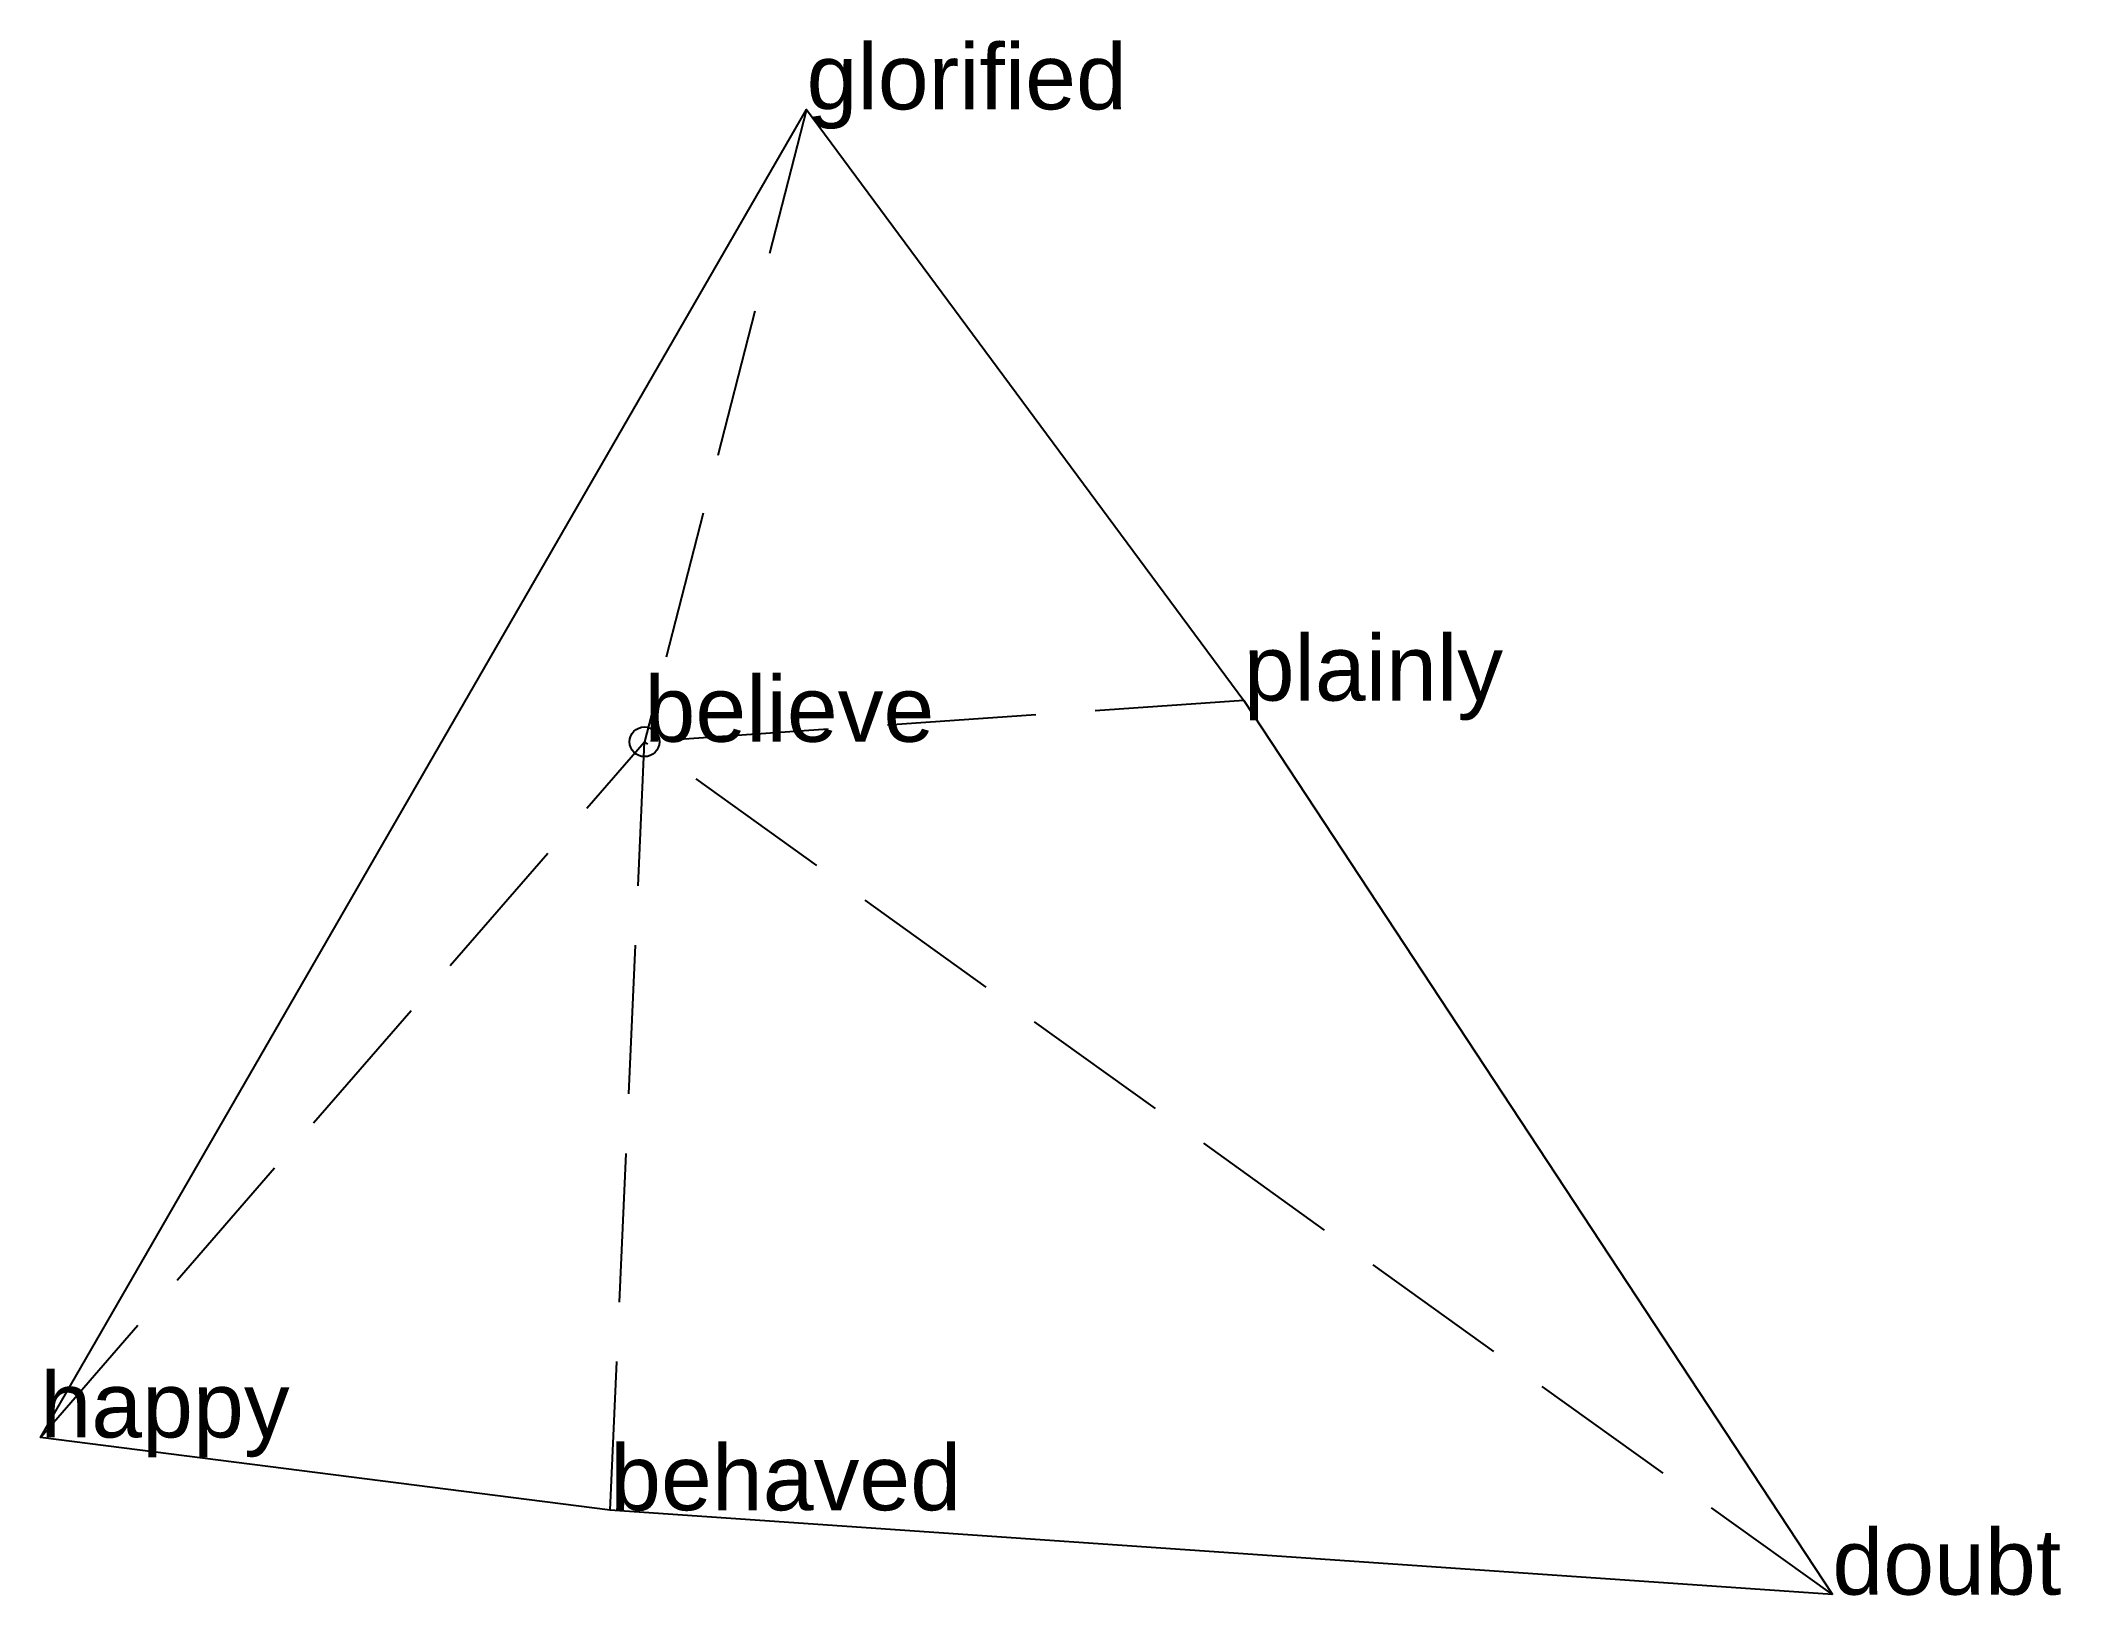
# Model space of a CAD drawing. Extents: x -1.01 to 2.38, y -1.43 to 1.18.
import ezdxf

# ---------------------------------------------------------------- set-up
doc = ezdxf.new("R2010")
doc.units = 0
doc.linetypes.add('DASHED2', pattern=[0.3, 0.25, -0.05])
doc.layers.add('TEXT', color=1, linetype='CONTINUOUS')
doc.styles.get("Standard").update_dxf_attribs({"font": 'arial.ttf'})

msp = doc.modelspace()

# ---------------------------------------------------------------- linework, layer by layer
at = {"linetype": 'DASHED2'}
for p in [(0.2723, 1.0623), (1.0067, 0.0691), (-1.0148, -1.1687), (-0.0577, -1.291), (0, 0), (1.9956, -1.4327)]:
    msp.add_line(p, (0, 0), dxfattribs=at)
msp.add_circle((0, 0), 0.025)
at = {"layer": 'OUTLINE', "linetype": 'CONTINUOUS'}
msp.add_polyline3d([(1.9956, -1.4327, 0), (-0.0577, -1.291, 0), (-1.0148, -1.1687, 0), (0.2723, 1.0623, 0), (1.0067, 0.0691, 0), (1.9956, -1.4327, 0)], close=True, dxfattribs=at)

# ---------------------------------------------------------------- texts
at = {"layer": 'TEXT'}
for s, p in [('glorified', (0.2723, 1.0623)), ('plainly', (1.0067, 0.0691)), ('believe', (0, 0)), ('happy', (-1.0148, -1.1687)), ('behaved', (-0.0577, -1.291)), ('doubt', (1.9956, -1.4327))]:
    msp.add_text(s, height=0.11, dxfattribs=at).set_placement(p)

doc.saveas('drawing.dxf')
